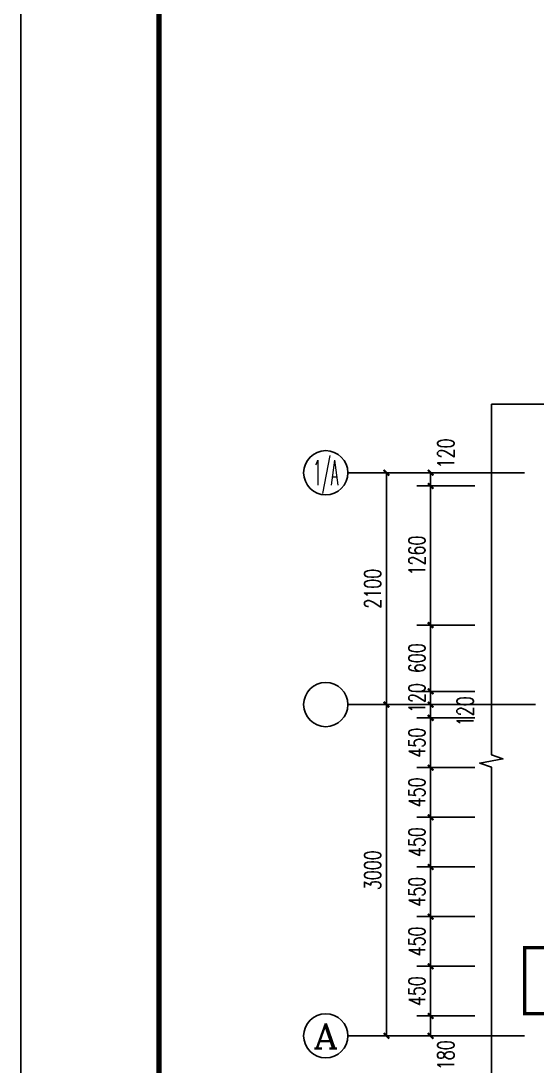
# Model space of a CAD drawing. Extents: x 13158459 to 15902229, y -1299598 to 28366.
# Drawn here: x 14066558 to 14071231, y -587310 to -577845 of the extents above; entities that cross this region are included whole.
import ezdxf
from ezdxf.enums import TextEntityAlignment as Align

# ---------------------------------------------------------------- set-up
doc = ezdxf.new("R2010")
doc.units = 0
doc.header["$LTSCALE"] = 1000
doc.header["$MEASUREMENT"] = 0
doc.linetypes.add('DOTE', pattern=[2.42, 2, -0.2, 0.02, -0.2])
for name, color, linetype in [('AXIS', 3, 'Continuous'), ('AXIS_TEXT', 7, 'Continuous'), ('DIM_SYMB', 3, 'Continuous'), ('DOTE', 8, 'DOTE'), ('TK', 4, 'Continuous')]:
    doc.layers.add(name, color=color, linetype=linetype)
doc.styles.add('_TCH_AXIS', font='COMPLEX', dxfattribs={"bigfont": 'GBCBIG'})
doc.styles.add('_TCH_DIM_T3', font='SIMPLEX', dxfattribs={"width": 0.705882, "bigfont": 'GBCBIG'})
doc.styles.add('COMPLEX', font='COMPLEX')
doc.dimstyles.new('_TCH_ARCH&&50', dxfattribs={"dimtxt": 148.75, "dimasz": 50, "dimexe": 125, "dimexo": 150, "dimgap": 50, "dimtad": 1, "dimdec": 0, "dimzin": 0, "dimdsep": 46, "dimtxsty": '_TCH_DIM_T3', "dimblk": 'ARCHTICK', "dimcen": 0.09, "dimclrt": 7, "dimazin": 2, "dimtfac": 1, "dimtdec": 0, "dimtix": 1, "dimtmove": 2, "dimatfit": 3, "dimfxl": 0, "dimtolj": 1, "dimtzin": 0, "dimarcsym": 0})

# ---------------------------------------------------------------- blocks, each defined once
blk = doc.blocks.new('GeYuanFrame_06504130', base_point=(20.09, 4.53))
at = {"layer": 'TK'}
blk.add_lwpolyline([(20.09, 4.53), (20.09, 598.53), (861.09, 598.53), (861.09, 4.53)], close=True, dxfattribs=at)
at = {"layer": 'TK', "const_width": 1}
blk.add_lwpolyline([(45.09, 588.53), (851.09, 588.53), (851.09, 14.53), (45.09, 14.53)], close=True, dxfattribs=at)
blk = doc.blocks.new('_ArchTick')
at = {"color": 0, "linetype": 'ByBlock', "const_width": 0.4}
blk.add_lwpolyline([(-0.5, -0.5), (0.5, 0.5)], dxfattribs=at)
blk = doc.blocks.new('*D444')
at = {"layer": 'AXIS', "color": 0, "lineweight": -2}
for p, q in [((14070667.1, -584036.5), (14069742.1, -584036.5)), ((14069867.1, -587036.5), (14069867.1, -584036.5)), ((14070667.1, -587036.5), (14069742.1, -587036.5))]:
    blk.add_line(p, q, dxfattribs=at)
at = {"layer": 'Defpoints', "color": 0}
for p in [(14069867.1, -584036.5), (14070817.1, -584036.5), (14070817.1, -587036.5)]:
    blk.add_point(p, dxfattribs=at)
at = {"layer": 'AXIS', "color": 0, "lineweight": -2, "xscale": 50, "yscale": 50, "zscale": 50}
for p, rotation in [((14069867.1, -584036.5), 90), ((14069867.1, -587036.5), 270)]:
    blk.add_blockref('_ArchTick', p, dxfattribs=dict(at, rotation=rotation))
at = {"layer": 'AXIS', "color": 7, "insert": (14069742.7, -585536.5), "char_height": 148.75, "attachment_point": 5, "rotation": 90, "style": '_TCH_DIM_T3'}
blk.add_mtext('\\A1;3000', dxfattribs=at)
blk = doc.blocks.new('*D445')
at = {"layer": 'AXIS', "color": 0, "lineweight": -2}
for p, q in [((14070667.1, -581936.5), (14069742.1, -581936.5)), ((14069867.1, -584036.5), (14069867.1, -581936.5)), ((14070667.1, -584036.5), (14069742.1, -584036.5))]:
    blk.add_line(p, q, dxfattribs=at)
at = {"layer": 'Defpoints', "color": 0}
for p in [(14069867.1, -581936.5), (14070817.1, -581936.5), (14070817.1, -584036.5)]:
    blk.add_point(p, dxfattribs=at)
at = {"layer": 'AXIS', "color": 0, "lineweight": -2, "xscale": 50, "yscale": 50, "zscale": 50}
for p, rotation in [((14069867.1, -581936.5), 90), ((14069867.1, -584036.5), 270)]:
    blk.add_blockref('_ArchTick', p, dxfattribs=dict(at, rotation=rotation))
at = {"layer": 'AXIS', "color": 7, "insert": (14069742.7, -582986.5), "char_height": 148.75, "attachment_point": 5, "rotation": 90, "style": '_TCH_DIM_T3'}
blk.add_mtext('\\A1;2100', dxfattribs=at)
blk = doc.blocks.new('*D446')
at = {"layer": 'AXIS', "color": 0, "lineweight": -2}
for p, q in [((14070667.1, -586856.5), (14070142.1, -586856.5)), ((14070267.1, -587036.5), (14070267.1, -586856.5)), ((14070667.1, -587036.5), (14070142.1, -587036.5))]:
    blk.add_line(p, q, dxfattribs=at)
at = {"layer": 'Defpoints', "color": 0}
for p in [(14070267.1, -586856.5), (14070817.1, -586856.5), (14070817.1, -587036.5)]:
    blk.add_point(p, dxfattribs=at)
at = {"layer": 'AXIS', "color": 0, "lineweight": -2, "xscale": 50, "yscale": 50, "zscale": 50}
for p, rotation in [((14070267.1, -586856.5), 90), ((14070267.1, -587036.5), 270)]:
    blk.add_blockref('_ArchTick', p, dxfattribs=dict(at, rotation=rotation))
at = {"layer": 'AXIS', "color": 7, "insert": (14070404.6, -587211.5), "char_height": 148.75, "attachment_point": 5, "rotation": 90, "style": '_TCH_DIM_T3'}
blk.add_mtext('\\A1;180', dxfattribs=at)
blk = doc.blocks.new('*D447')
at = {"layer": 'AXIS', "color": 0, "lineweight": -2}
for p, q in [((14070667.1, -586406.5), (14070142.1, -586406.5)), ((14070267.1, -586856.5), (14070267.1, -586406.5)), ((14070667.1, -586856.5), (14070142.1, -586856.5))]:
    blk.add_line(p, q, dxfattribs=at)
at = {"layer": 'Defpoints', "color": 0}
for p in [(14070267.1, -586406.5), (14070817.1, -586406.5), (14070817.1, -586856.5)]:
    blk.add_point(p, dxfattribs=at)
at = {"layer": 'AXIS', "color": 0, "lineweight": -2, "xscale": 50, "yscale": 50, "zscale": 50}
for p, rotation in [((14070267.1, -586406.5), 90), ((14070267.1, -586856.5), 270)]:
    blk.add_blockref('_ArchTick', p, dxfattribs=dict(at, rotation=rotation))
at = {"layer": 'AXIS', "color": 7, "insert": (14070142.7, -586631.5), "char_height": 148.75, "attachment_point": 5, "rotation": 90, "style": '_TCH_DIM_T3'}
blk.add_mtext('\\A1;450', dxfattribs=at)
blk = doc.blocks.new('*D448')
at = {"layer": 'AXIS', "color": 0, "lineweight": -2}
for p, q in [((14070667.1, -585956.5), (14070142.1, -585956.5)), ((14070267.1, -586406.5), (14070267.1, -585956.5)), ((14070667.1, -586406.5), (14070142.1, -586406.5))]:
    blk.add_line(p, q, dxfattribs=at)
at = {"layer": 'Defpoints', "color": 0}
for p in [(14070267.1, -585956.5), (14070817.1, -585956.5), (14070817.1, -586406.5)]:
    blk.add_point(p, dxfattribs=at)
at = {"layer": 'AXIS', "color": 0, "lineweight": -2, "xscale": 50, "yscale": 50, "zscale": 50}
for p, rotation in [((14070267.1, -585956.5), 90), ((14070267.1, -586406.5), 270)]:
    blk.add_blockref('_ArchTick', p, dxfattribs=dict(at, rotation=rotation))
at = {"layer": 'AXIS', "color": 7, "insert": (14070142.7, -586181.5), "char_height": 148.75, "attachment_point": 5, "rotation": 90, "style": '_TCH_DIM_T3'}
blk.add_mtext('\\A1;450', dxfattribs=at)
blk = doc.blocks.new('*D449')
at = {"layer": 'AXIS', "color": 0, "lineweight": -2}
for p, q in [((14070667.1, -585506.5), (14070142.1, -585506.5)), ((14070267.1, -585956.5), (14070267.1, -585506.5)), ((14070667.1, -585956.5), (14070142.1, -585956.5))]:
    blk.add_line(p, q, dxfattribs=at)
at = {"layer": 'Defpoints', "color": 0}
for p in [(14070267.1, -585506.5), (14070817.1, -585506.5), (14070817.1, -585956.5)]:
    blk.add_point(p, dxfattribs=at)
at = {"layer": 'AXIS', "color": 0, "lineweight": -2, "xscale": 50, "yscale": 50, "zscale": 50}
for p, rotation in [((14070267.1, -585506.5), 90), ((14070267.1, -585956.5), 270)]:
    blk.add_blockref('_ArchTick', p, dxfattribs=dict(at, rotation=rotation))
at = {"layer": 'AXIS', "color": 7, "insert": (14070142.7, -585731.5), "char_height": 148.75, "attachment_point": 5, "rotation": 90, "style": '_TCH_DIM_T3'}
blk.add_mtext('\\A1;450', dxfattribs=at)
blk = doc.blocks.new('*D450')
at = {"layer": 'AXIS', "color": 0, "lineweight": -2}
for p, q in [((14070667.1, -585056.5), (14070142.1, -585056.5)), ((14070267.1, -585506.5), (14070267.1, -585056.5)), ((14070667.1, -585506.5), (14070142.1, -585506.5))]:
    blk.add_line(p, q, dxfattribs=at)
at = {"layer": 'Defpoints', "color": 0}
for p in [(14070267.1, -585056.5), (14070817.1, -585056.5), (14070817.1, -585506.5)]:
    blk.add_point(p, dxfattribs=at)
at = {"layer": 'AXIS', "color": 0, "lineweight": -2, "xscale": 50, "yscale": 50, "zscale": 50}
for p, rotation in [((14070267.1, -585056.5), 90), ((14070267.1, -585506.5), 270)]:
    blk.add_blockref('_ArchTick', p, dxfattribs=dict(at, rotation=rotation))
at = {"layer": 'AXIS', "color": 7, "insert": (14070142.7, -585281.5), "char_height": 148.75, "attachment_point": 5, "rotation": 90, "style": '_TCH_DIM_T3'}
blk.add_mtext('\\A1;450', dxfattribs=at)
blk = doc.blocks.new('*D451')
at = {"layer": 'AXIS', "color": 0, "lineweight": -2}
for p, q in [((14070667.1, -584606.5), (14070142.1, -584606.5)), ((14070267.1, -585056.5), (14070267.1, -584606.5)), ((14070667.1, -585056.5), (14070142.1, -585056.5))]:
    blk.add_line(p, q, dxfattribs=at)
at = {"layer": 'Defpoints', "color": 0}
for p in [(14070267.1, -584606.5), (14070817.1, -584606.5), (14070817.1, -585056.5)]:
    blk.add_point(p, dxfattribs=at)
at = {"layer": 'AXIS', "color": 0, "lineweight": -2, "xscale": 50, "yscale": 50, "zscale": 50}
for p, rotation in [((14070267.1, -584606.5), 90), ((14070267.1, -585056.5), 270)]:
    blk.add_blockref('_ArchTick', p, dxfattribs=dict(at, rotation=rotation))
at = {"layer": 'AXIS', "color": 7, "insert": (14070142.7, -584831.5), "char_height": 148.75, "attachment_point": 5, "rotation": 90, "style": '_TCH_DIM_T3'}
blk.add_mtext('\\A1;450', dxfattribs=at)
blk = doc.blocks.new('*D452')
at = {"layer": 'AXIS', "color": 0, "lineweight": -2}
for p, q in [((14070667.1, -584156.5), (14070142.1, -584156.5)), ((14070267.1, -584606.5), (14070267.1, -584156.5)), ((14070667.1, -584606.5), (14070142.1, -584606.5))]:
    blk.add_line(p, q, dxfattribs=at)
at = {"layer": 'Defpoints', "color": 0}
for p in [(14070267.1, -584156.5), (14070817.1, -584156.5), (14070817.1, -584606.5)]:
    blk.add_point(p, dxfattribs=at)
at = {"layer": 'AXIS', "color": 0, "lineweight": -2, "xscale": 50, "yscale": 50, "zscale": 50}
for p, rotation in [((14070267.1, -584156.5), 90), ((14070267.1, -584606.5), 270)]:
    blk.add_blockref('_ArchTick', p, dxfattribs=dict(at, rotation=rotation))
at = {"layer": 'AXIS', "color": 7, "insert": (14070142.7, -584381.5), "char_height": 148.75, "attachment_point": 5, "rotation": 90, "style": '_TCH_DIM_T3'}
blk.add_mtext('\\A1;450', dxfattribs=at)
blk = doc.blocks.new('*D453')
at = {"layer": 'AXIS', "color": 0, "lineweight": -2}
for p, q in [((14070667.1, -584036.5), (14070142.1, -584036.5)), ((14070267.1, -584156.5), (14070267.1, -584036.5)), ((14070667.1, -584156.5), (14070142.1, -584156.5))]:
    blk.add_line(p, q, dxfattribs=at)
at = {"layer": 'Defpoints', "color": 0}
for p in [(14070267.1, -584036.5), (14070817.1, -584036.5), (14070817.1, -584156.5)]:
    blk.add_point(p, dxfattribs=at)
at = {"layer": 'AXIS', "color": 0, "lineweight": -2, "xscale": 50, "yscale": 50, "zscale": 50}
for p, rotation in [((14070267.1, -584036.5), 90), ((14070267.1, -584156.5), 270)]:
    blk.add_blockref('_ArchTick', p, dxfattribs=dict(at, rotation=rotation))
at = {"layer": 'AXIS', "color": 7, "insert": (14070579.6, -584096.5), "char_height": 148.75, "attachment_point": 5, "rotation": 90, "style": '_TCH_DIM_T3'}
blk.add_mtext('\\A1;120', dxfattribs=at)
blk = doc.blocks.new('*D454')
at = {"layer": 'AXIS', "color": 0, "lineweight": -2}
for p, q in [((14070667.1, -583916.5), (14070142.1, -583916.5)), ((14070267.1, -583916.5), (14070267.1, -583866.5)), ((14070267.1, -584036.5), (14070267.1, -583916.5)), ((14070667.1, -584036.5), (14070142.1, -584036.5)), ((14070267.1, -584036.5), (14070267.1, -584086.5))]:
    blk.add_line(p, q, dxfattribs=at)
at = {"layer": 'Defpoints', "color": 0}
for p in [(14070267.1, -583916.5), (14070817.1, -583916.5), (14070817.1, -584036.5)]:
    blk.add_point(p, dxfattribs=at)
at = {"layer": 'AXIS', "color": 0, "lineweight": -2, "xscale": 50, "yscale": 50, "zscale": 50}
for p, rotation in [((14070267.1, -583916.5), 270), ((14070267.1, -584036.5), 90)]:
    blk.add_blockref('_ArchTick', p, dxfattribs=dict(at, rotation=rotation))
at = {"layer": 'AXIS', "color": 7, "insert": (14070142.7, -583976.5), "char_height": 148.75, "attachment_point": 5, "rotation": 90, "style": '_TCH_DIM_T3'}
blk.add_mtext('\\A1;120', dxfattribs=at)
blk = doc.blocks.new('*D455')
at = {"layer": 'AXIS', "color": 0, "lineweight": -2}
for p, q in [((14070667.1, -583316.5), (14070142.1, -583316.5)), ((14070267.1, -583916.5), (14070267.1, -583316.5)), ((14070667.1, -583916.5), (14070142.1, -583916.5))]:
    blk.add_line(p, q, dxfattribs=at)
at = {"layer": 'Defpoints', "color": 0}
for p in [(14070267.1, -583316.5), (14070817.1, -583316.5), (14070817.1, -583916.5)]:
    blk.add_point(p, dxfattribs=at)
at = {"layer": 'AXIS', "color": 0, "lineweight": -2, "xscale": 50, "yscale": 50, "zscale": 50}
for p, rotation in [((14070267.1, -583316.5), 90), ((14070267.1, -583916.5), 270)]:
    blk.add_blockref('_ArchTick', p, dxfattribs=dict(at, rotation=rotation))
at = {"layer": 'AXIS', "color": 7, "insert": (14070142.7, -583616.5), "char_height": 148.75, "attachment_point": 5, "rotation": 90, "style": '_TCH_DIM_T3'}
blk.add_mtext('\\A1;600', dxfattribs=at)
blk = doc.blocks.new('*D456')
at = {"layer": 'AXIS', "color": 0, "lineweight": -2}
for p, q in [((14070667.1, -582056.5), (14070142.1, -582056.5)), ((14070267.1, -583316.5), (14070267.1, -582056.5)), ((14070667.1, -583316.5), (14070142.1, -583316.5))]:
    blk.add_line(p, q, dxfattribs=at)
at = {"layer": 'Defpoints', "color": 0}
for p in [(14070267.1, -582056.5), (14070817.1, -582056.5), (14070817.1, -583316.5)]:
    blk.add_point(p, dxfattribs=at)
at = {"layer": 'AXIS', "color": 0, "lineweight": -2, "xscale": 50, "yscale": 50, "zscale": 50}
for p, rotation in [((14070267.1, -582056.5), 90), ((14070267.1, -583316.5), 270)]:
    blk.add_blockref('_ArchTick', p, dxfattribs=dict(at, rotation=rotation))
at = {"layer": 'AXIS', "color": 7, "insert": (14070142.7, -582686.5), "char_height": 148.75, "attachment_point": 5, "rotation": 90, "style": '_TCH_DIM_T3'}
blk.add_mtext('\\A1;1260', dxfattribs=at)
blk = doc.blocks.new('*D457')
at = {"layer": 'AXIS', "color": 0, "lineweight": -2}
for p, q in [((14070667.1, -581936.5), (14070142.1, -581936.5)), ((14070267.1, -582056.5), (14070267.1, -581936.5)), ((14070667.1, -582056.5), (14070142.1, -582056.5))]:
    blk.add_line(p, q, dxfattribs=at)
at = {"layer": 'Defpoints', "color": 0}
for p in [(14070267.1, -581936.5), (14070817.1, -581936.5), (14070817.1, -582056.5)]:
    blk.add_point(p, dxfattribs=at)
at = {"layer": 'AXIS', "color": 0, "lineweight": -2, "xscale": 50, "yscale": 50, "zscale": 50}
for p, rotation in [((14070267.1, -581936.5), 90), ((14070267.1, -582056.5), 270)]:
    blk.add_blockref('_ArchTick', p, dxfattribs=dict(at, rotation=rotation))
at = {"layer": 'AXIS', "color": 7, "insert": (14070404.6, -581761.5), "char_height": 148.75, "attachment_point": 5, "rotation": 90, "style": '_TCH_DIM_T3'}
blk.add_mtext('\\A1;120', dxfattribs=at)
blk = doc.blocks.new('_AXISO')
blk.add_circle((0, 0), 0.5)
at = {"layer": 'AXIS_TEXT', "style": 'COMPLEX', "width": 1.041667}
blk.add_attdef('A', text='', height=0.56, dxfattribs=at).set_placement((-0.25, -0.28), (0.25, -0.28), align=Align.FIT)

msp = doc.modelspace()

# ---------------------------------------------------------------- linework, layer by layer
at = {"const_width": 30}
msp.add_lwpolyline([(14071437.1, -586036.5), (14071437.1, -586236.5), (14071117.1, -586236.5), (14071117.1, -586836.5), (14071437.1, -586836.5), (14071437.1, -587036.5)], dxfattribs=at)
at = {"layer": 'AXIS'}
for p, q in [((14070817.1, -581936.5), (14069517.1, -581936.5)), ((14070817.1, -584036.5), (14069517.1, -584036.5)), ((14070817.1, -587036.5), (14069517.1, -587036.5))]:
    msp.add_line(p, q, dxfattribs=at)
at = {"layer": 'DIM_SYMB'}
for points in [[(14078377.1, -581316.5), (14074653.3, -581316.5), (14074615.1, -581421.5), (14074578.1, -581211.5), (14074540.8, -581316.5), (14070817.1, -581316.5)], [(14070817.1, -581316.5), (14070817.1, -584490.2), (14070922.1, -584528.5), (14070712.1, -584565.5), (14070817.1, -584602.7), (14070817.1, -587776.5)]]:
    msp.add_lwpolyline(points, dxfattribs=at)
at = {"layer": 'DOTE'}
for p, q in [((14078377.1, -581936.5), (14070817.1, -581936.5)), ((14076057.1, -584036.5), (14070817.1, -584036.5)), ((14078377.1, -587036.5), (14070817.1, -587036.5))]:
    msp.add_line(p, q, dxfattribs=at)

# ---------------------------------------------------------------- block references
at = {"xscale": 50, "yscale": 50, "zscale": 50}
msp.add_blockref('GeYuanFrame_06504130', (14066558, -606343.1), dxfattribs=at)
at = {"layer": 'AXIS'}
ref = msp.add_blockref('_AXISO', (14069317.1, -581936.5), dxfattribs=dict(at, xscale=400, yscale=400, zscale=400))
ref.add_attrib('A', '1/A', dxfattribs={"layer": 'AXIS_TEXT', "ltscale": 0.5, "height": 226.27, "style": '_TCH_AXIS', "width": 0.381818}).set_placement((14069204, -582049.6), (14069430.2, -582049.6), align=Align.FIT)
at = {"layer": 'AXIS', "xscale": 400, "yscale": 400, "zscale": 400}
msp.add_blockref('_AXISO', (14069317.1, -584036.5), dxfattribs=at)
at = {"layer": 'AXIS'}
ref = msp.add_blockref('_AXISO', (14069317.1, -587036.5), dxfattribs=dict(at, xscale=400, yscale=400, zscale=400))
ref.add_attrib('A', 'A', dxfattribs={"layer": 'AXIS_TEXT', "ltscale": 0.5, "height": 226.3, "style": '_TCH_AXIS', "width": 1.166667}).set_placement((14069204, -587149.6), (14069430.2, -587149.6), align=Align.FIT)

# ---------------------------------------------------------------- dimensions: what is measured, and where the dimension line sits
for base, p1, p2, text, picture, middle in [((14070267.1, -581936.5), (14070817.1, -582056.5), (14070817.1, -581936.5), '120', '*D457', (14070404.6, -581761.5)), ((14070267.1, -584036.5), (14070817.1, -584156.5), (14070817.1, -584036.5), '120', '*D453', (14070579.6, -584096.5)), ((14070267.1, -586856.5), (14070817.1, -587036.5), (14070817.1, -586856.5), '180', '*D446', (14070404.6, -587211.5))]:
    dim = msp.add_linear_dim(base=base, p1=p1, p2=p2, angle=90, text=text, dimstyle='_TCH_ARCH&&50', dxfattribs=at)
    dim.commit()
    dim.dimension.update_dxf_attribs({"geometry": picture, "text_midpoint": middle, "dimtype": 161})
for p1, p2, distance, text, picture, middle in [((14070817.1, -584036.5), (14070817.1, -581936.5), 950, '2100', '*D445', (14069742.7, -582986.5)), ((14070817.1, -583316.5), (14070817.1, -582056.5), 550, '1260', '*D456', (14070142.7, -582686.5)), ((14070817.1, -583916.5), (14070817.1, -583316.5), 550, '600', '*D455', (14070142.7, -583616.5)), ((14070817.1, -584036.5), (14070817.1, -583916.5), 550, '120', '*D454', (14070142.7, -583976.5)), ((14070817.1, -587036.5), (14070817.1, -584036.5), 950, '3000', '*D444', (14069742.7, -585536.5)), ((14070817.1, -584606.5), (14070817.1, -584156.5), 550, '450', '*D452', (14070142.7, -584381.5)), ((14070817.1, -585056.5), (14070817.1, -584606.5), 550, '450', '*D451', (14070142.7, -584831.5)), ((14070817.1, -585506.5), (14070817.1, -585056.5), 550, '450', '*D450', (14070142.7, -585281.5)), ((14070817.1, -585956.5), (14070817.1, -585506.5), 550, '450', '*D449', (14070142.7, -585731.5)), ((14070817.1, -586406.5), (14070817.1, -585956.5), 550, '450', '*D448', (14070142.7, -586181.5)), ((14070817.1, -586856.5), (14070817.1, -586406.5), 550, '450', '*D447', (14070142.7, -586631.5))]:
    dim = msp.add_aligned_dim(p1=p1, p2=p2, distance=distance, text=text, dimstyle='_TCH_ARCH&&50', dxfattribs=at)
    dim.commit()
    dim.dimension.update_dxf_attribs({"geometry": picture, "text_midpoint": middle})

doc.saveas('drawing.dxf')
